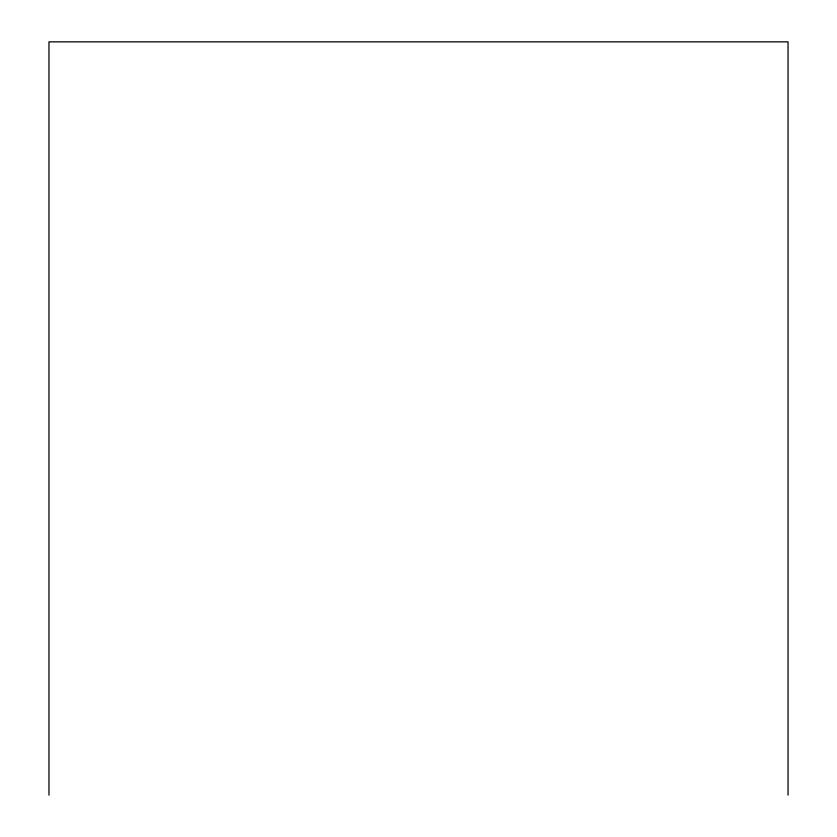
<?xml version="1.0" encoding="UTF-8"?>
<svg xmlns="http://www.w3.org/2000/svg" width="837" height="837" viewBox="0 0 837 837"><rect width="100%" height="100%" fill="white"/><g stroke="black" fill="none" stroke-linecap="round" stroke-linejoin="round"><path stroke-width="1.26" d="M788.035 795.15L788.035 41.85L48.964 41.85L48.964 795.15"/></g></svg>
